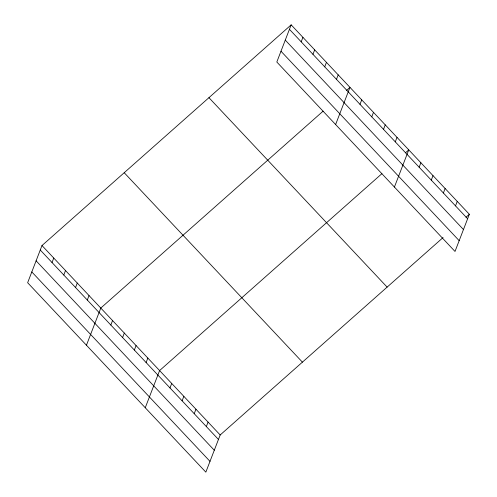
<?xml version="1.0" encoding="UTF-8"?>
<svg xmlns="http://www.w3.org/2000/svg" width="497" height="497" viewBox="0 0 497 497"><rect width="100%" height="100%" fill="white"/><g stroke="black" fill="none" stroke-linecap="round" stroke-linejoin="round"><path stroke-width="0.75" d="M291.161 24.85L276.817 62.019L455.01 251.457L469.354 214.282L291.161 24.85L41.99 245.543L27.646 282.718L205.839 472.15L220.183 434.981L443.063 237.572M52.023 262.522L53.751 258.049M63.784 275.021L65.511 270.548M75.544 287.527L77.271 283.054M87.304 300.026L89.031 295.553M86.447 345.229L100.792 308.059L323.112 111.142M110.825 325.032L112.552 320.559M122.585 337.538L124.312 333.065M134.352 350.037L136.072 345.564M146.112 362.543L147.839 358.07M145.254 407.745L159.599 370.569L381.92 173.658M301.194 41.829L302.921 37.356M169.986 387.927L171.713 383.454M312.955 54.328L314.682 49.855M182.107 400.806L183.834 396.333M324.715 66.834L326.442 62.361M194.221 413.69L195.948 409.217M336.475 79.334L338.202 74.861M206.342 426.569L208.069 422.096M335.618 124.536L349.963 87.366L346.608 90.336M359.996 104.339L361.723 99.866M371.762 116.845L373.483 112.372M383.522 129.344L385.25 124.871M395.283 141.85L397.01 137.377M394.425 187.046L408.77 149.877L405.415 152.852M419.157 167.234L420.884 162.761M431.278 180.113L433.005 175.64M443.392 192.998L445.119 188.518M455.513 205.876L457.24 201.403M466 217.257L469.354 214.282M289.434 29.323L467.627 218.761M285.272 40.114L463.465 229.552M280.979 51.234L459.178 240.666M208.933 97.679L387.126 287.111M124.213 172.714L302.412 362.151M41.99 245.543L220.183 434.981M40.263 250.016L218.456 439.454M36.101 260.807L214.294 450.245M31.808 271.927L210.001 461.359"/></g></svg>
